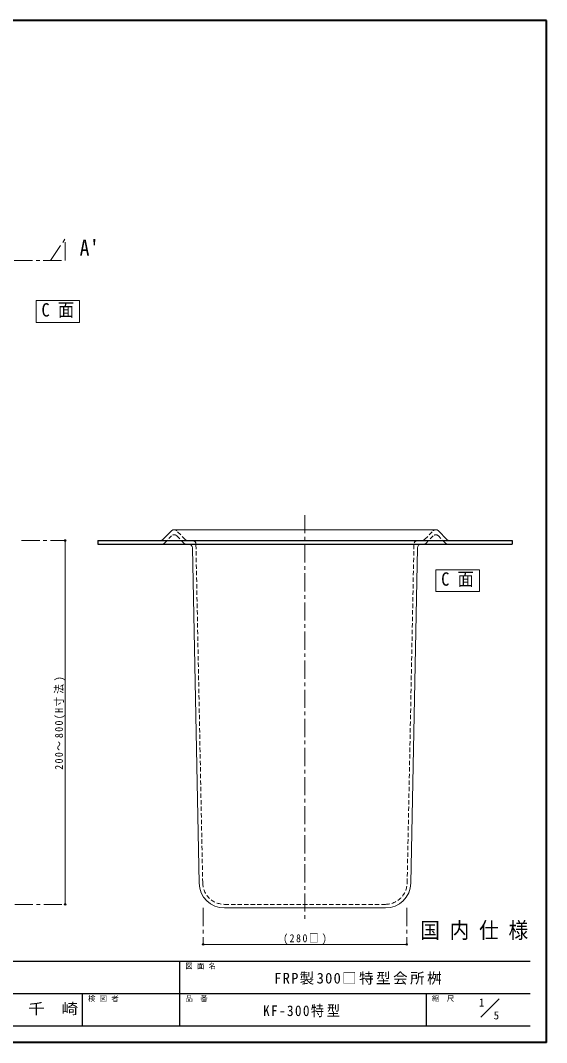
# Model space of a CAD drawing. Units: millimetres, scale not verified. Extents: x -1061 to 964, y -679 to 726.
# Drawn here: x 240 to 964, y -679 to 726 of the extents above; entities that cross this region are included whole.
import ezdxf
from ezdxf.enums import TextEntityAlignment as Align

# ---------------------------------------------------------------- set-up
doc = ezdxf.new("R2010")
doc.units = ezdxf.units.MM
doc.header["$LTSCALE"] = 5
doc.header["$PDMODE"] = 32
doc.header["$PDSIZE"] = 2.5
doc.linetypes.add('CHAIN1', pattern=[8, 5, -1, 1, -1])
doc.linetypes.add('DASHED1', pattern=[1.8, 1.2, -0.6])
doc.layers.add('0-0', color=7, linetype='Continuous', lineweight=18)
doc.styles.add('ＭＳ ゴシック', font='')
doc.styles.get('ＭＳ ゴシック').set_extended_font_data('MS Gothic')

msp = doc.modelspace()

# ---------------------------------------------------------------- linework, layer by layer
at = {"layer": '0-0', "color": 1, "lineweight": 40}
for p, q in [((963.599, 725.957), (-1061.401, 725.957)), ((963.599, -679.043), (963.599, 725.957)), ((963.599, -679.043), (-1061.401, -679.043))]:
    msp.add_line(p, q, dxfattribs=at)
at = {"layer": '0-0', "color": 4, "linetype": 'CHAIN1', "lineweight": 9}
for p, q in [((281.099, 395.957), (301.099, 425.957)), ((301.099, 395.957), (301.099, 425.957)), ((-408.901, 395.957), (301.099, 395.957)), ((631.099, 45.957), (631.099, -514.043)), ((241.099, 10.957), (301.099, 10.957)), ((71.793, -489.043), (301.099, -489.043)), ((491.099, -494.043), (491.099, -544.043)), ((771.099, -494.043), (771.099, -544.043))]:
    msp.add_line(p, q, dxfattribs=at)
at = {"layer": '0-0'}
for p, q in [((435.782, 12.459), (447.527, 24.455)), ((811.099, 25.957), (451.099, 25.957)), ((826.417, 12.459), (814.672, 24.455)), ((476.196, 1.057), (485.412, -459.743)), ((786.002, 1.057), (776.786, -459.743)), ((741.793, -494.043), (520.405, -494.043)), ((872.988, -644.297), (898.242, -619.043))]:
    msp.add_line(p, q, dxfattribs=at)
at = {"layer": '0-0', "color": 4, "linetype": 'DASHED1', "lineweight": 9}
for p, q in [((437.74, 7.459), (447.527, 17.455)), ((466.417, 12.459), (454.672, 24.455)), ((454.672, 17.455), (464.459, 7.459)), ((795.782, 12.459), (807.527, 24.455)), ((807.527, 17.455), (797.74, 7.459)), ((824.459, 7.459), (814.672, 17.455)), ((490.411, -459.643), (481.099, 5.957)), ((771.787, -459.643), (781.099, 5.957)), ((520.405, -489.043), (741.793, -489.043))]:
    msp.add_line(p, q, dxfattribs=at)
at = {"layer": '0-0', "color": 4, "lineweight": 9}
for p, q in [((301.099, 10.957), (301.099, -489.043)), ((771.099, -544.043), (491.099, -544.043))]:
    msp.add_line(p, q, dxfattribs=at)
at = {"layer": '0-0', "color": 5, "lineweight": 25}
for p, q in [((346.099, 10.957), (346.099, 5.957)), ((346.099, 5.957), (916.099, 5.957))]:
    msp.add_line(p, q, dxfattribs=at)
at = {"layer": '0-0', "color": 6, "lineweight": 25}
for p, q in [((-1038.901, -567.258), (941.099, -567.258)), ((458.957, -656.543), (458.957, -567.258)), ((941.099, -611.9), (-76.758, -611.9)), ((325.028, -656.543), (325.028, -611.9)), ((798.242, -656.543), (798.242, -611.9)), ((941.099, -656.543), (-1038.901, -656.543))]:
    msp.add_line(p, q, dxfattribs=at)
at = {"layer": '0-0', "color": 3}
for points in [[(321.099, 340.957), (261.099, 340.957), (261.099, 310.957), (321.099, 310.957)], [(871.099, -29.043), (811.099, -29.043), (811.099, -59.043), (871.099, -59.043)]]:
    msp.add_lwpolyline(points, close=True, dxfattribs=at)
at = {"layer": '0-0', "color": 5, "lineweight": 25}
msp.add_lwpolyline([(346.099, 10.957), (916.099, 10.957), (916.099, 5.957)], dxfattribs=at)
at = {"layer": '0-0'}
for centre, radius, start, end in [((451.099, 20.957), 5, 90, 135.6053), ((811.099, 20.957), 5, 44.3947, 90), ((432.209, 15.957), 5, 270, 315.6053), ((471.197, 0.957), 5, 1.14576, 90), ((791.001, 0.957), 5, 90, 178.85424), ((829.99, 15.957), 5, 224.3947, 270), ((520.405, -459.043), 35, 181.14576, 270), ((741.793, -459.043), 35, 270, 358.85424)]:
    msp.add_arc(centre, radius, start, end, dxfattribs=at)
at = {"layer": '0-0', "color": 4, "linetype": 'DASHED1', "lineweight": 9}
for centre, radius, start, end in [((451.099, 13.957), 5, 44.3947, 135.6053), ((451.099, 20.957), 5, 44.3947, 90), ((811.099, 20.957), 5, 90, 135.6053), ((811.099, 13.957), 5, 44.3947, 135.6053), ((434.167, 10.957), 5, 270, 315.6053), ((468.032, 10.957), 5, 224.3947, 270), ((469.99, 15.957), 5, 224.3947, 270), ((476.209, 5.957), 5, 1.27303, 90), ((785.989, 5.957), 5, 90, 178.72697), ((792.209, 15.957), 5, 270, 315.6053), ((794.167, 10.957), 5, 270, 315.6053), ((828.032, 10.957), 5, 224.3947, 270), ((520.405, -459.043), 30, 181.14576, 270), ((741.793, -459.043), 30, 270, 358.85424)]:
    msp.add_arc(centre, radius, start, end, dxfattribs=at)
at = {"layer": '0-0', "color": 4}
for p in [(301.099, 10.957), (301.099, -489.043), (491.099, -544.043), (771.099, -544.043)]:
    msp.add_point(p, dxfattribs=at)

# ---------------------------------------------------------------- texts
at = {"layer": '0-0', "style": 'ＭＳ ゴシック'}
for s, height, width, p in [("A'", 21.99, 0.9, (321.099, 395.957)), ('C 面', 18.33, 0.9, (268.599, 313.457)), ('C 面', 18.33, 0.9, (818.599, -56.543)), ('国 内 仕 様', 21.99, 0.9, (789.849, -542.258)), ('千\u3000崎', 14.66, 1.15, (250.028, -644.222))]:
    msp.add_text(s, height=height, dxfattribs=dict(at, width=width)).set_placement(p, align=Align.BOTTOM_LEFT)
for s, height, p in [('図 面 名', 7.331, (466.457, -579.758)), ('検 図 者', 7.331, (332.528, -624.4)), ('品\u3000番', 7.331, (466.457, -624.4)), ('縮\u3000尺', 7.331, (805.742, -624.4)), ('1', 11, (870.449, -632.805)), ('5', 11, (890.809, -650.495))]:
    msp.add_text(s, height=height, dxfattribs=at).set_placement(p, align=Align.BOTTOM_LEFT)
at = {"layer": '0-0', "insert": (301.099, -304.043), "char_height": 11, "attachment_point": 7, "rotation": 90, "style": 'ＭＳ ゴシック'}
msp.add_mtext('\\T1.29;\\W0.9;200～800(H寸法)', dxfattribs=at)
at = {"layer": '0-0', "attachment_point": 7, "style": 'ＭＳ ゴシック'}
for s, insert, char_height in [('\\T1.32;\\W0.9;(280□)', (601.099, -544.043), 11), ('\\T1.17;FRP製300□特型会所桝', (588.778, -599.579), 14.66), ('\\T1.22;\\W0.9;KF-300特型', (573.599, -644.222), 14.66)]:
    msp.add_mtext(s, dxfattribs=dict(at, insert=insert, char_height=char_height))

doc.saveas('drawing.dxf')
